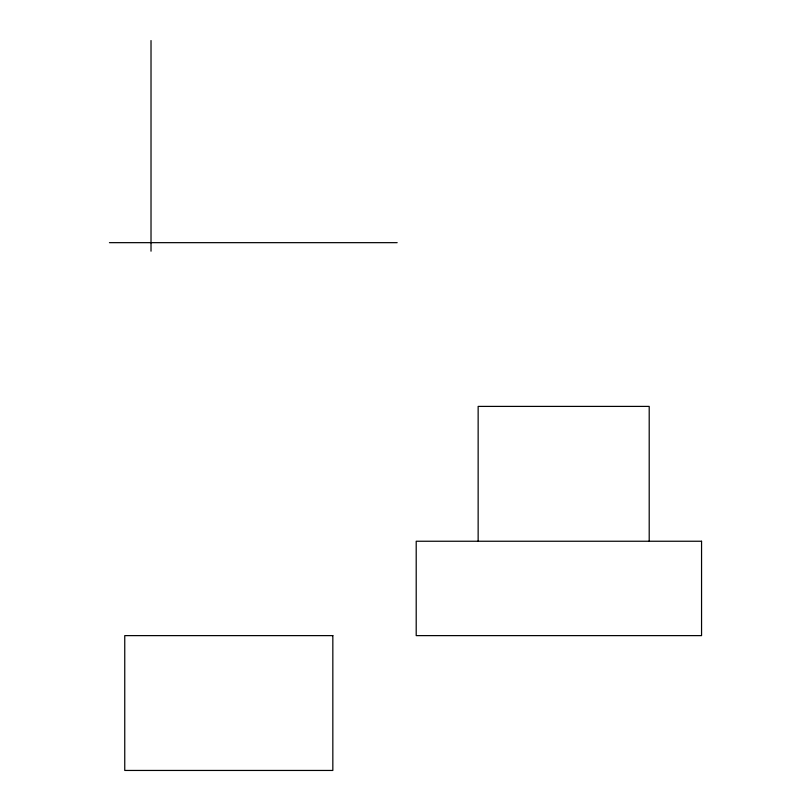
<?xml version="1.0" encoding="UTF-8"?>
<svg xmlns="http://www.w3.org/2000/svg" width="811" height="811" viewBox="0 0 811 811"><rect width="100%" height="100%" fill="white"/><g stroke="black" fill="none" stroke-linecap="round" stroke-linejoin="round"><path stroke-width="1.22" d="M109.444 242.661L397.167 242.661M649.205 541.241L649.205 406.402L478.145 406.402L478.145 541.241M151.018 40.55L151.018 251.187M701.556 541.241L416.205 541.241L416.205 635.621L701.556 635.621L701.556 541.241M332.834 635.621L124.752 635.621L124.752 770.45L332.834 770.45L332.834 635.621"/></g></svg>
